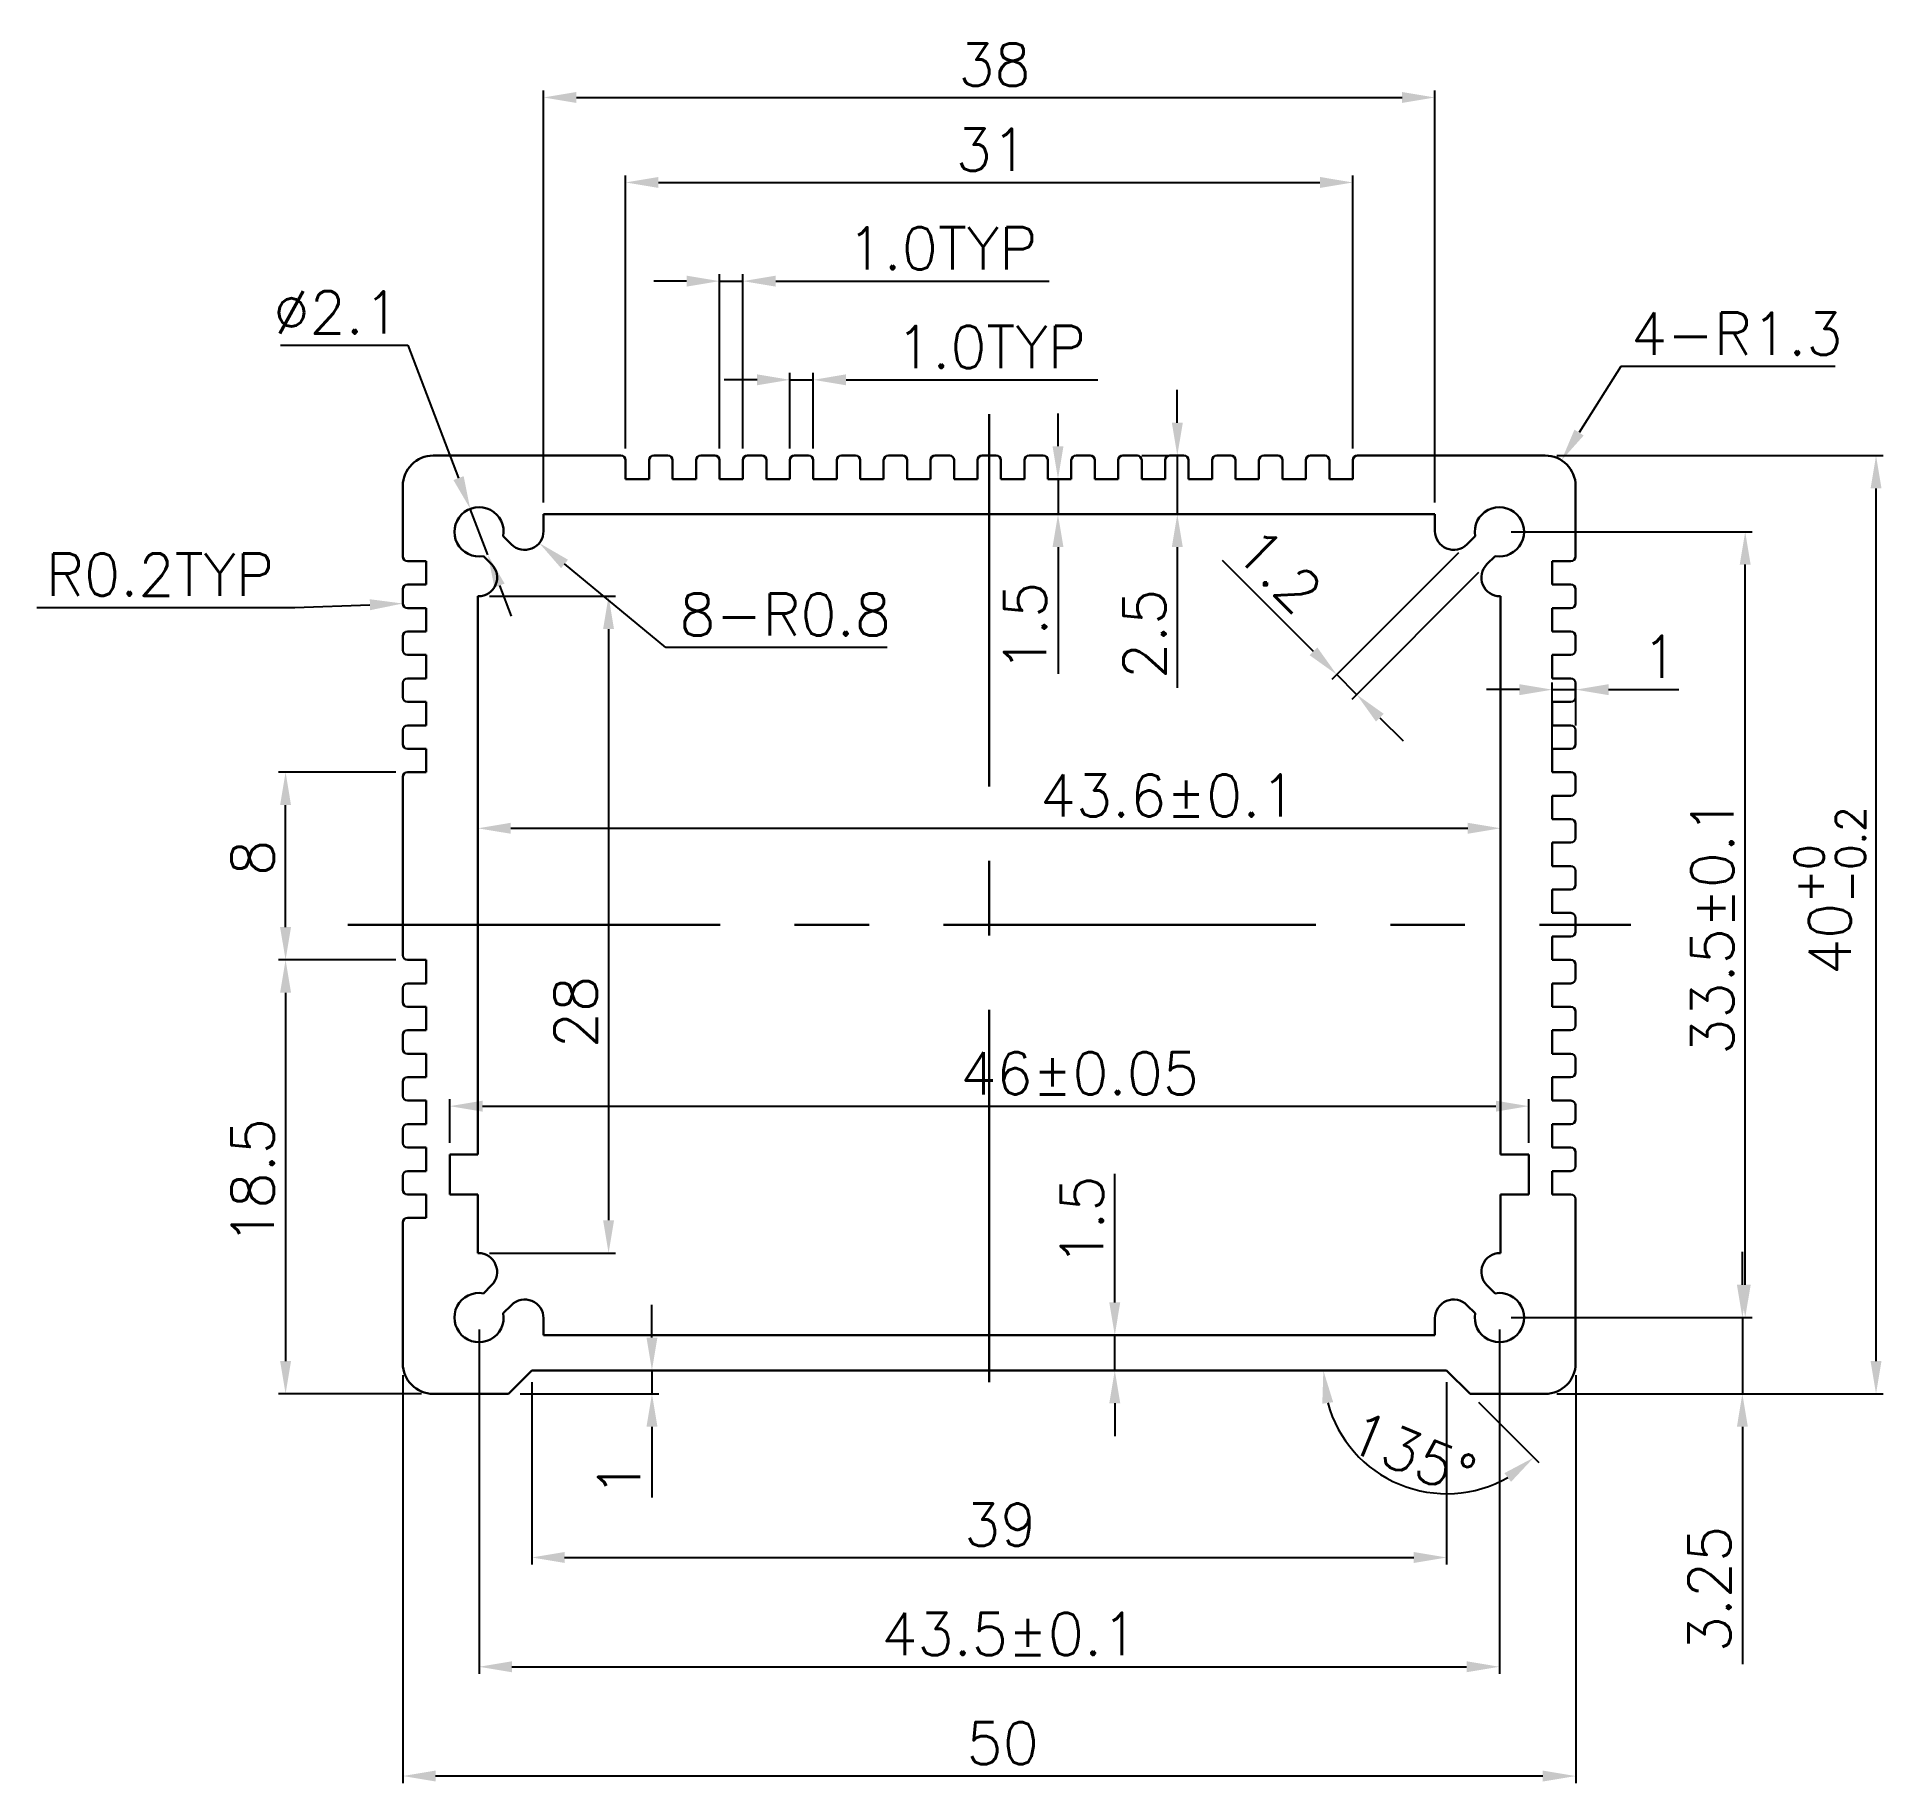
# Model space of a CAD drawing. Header units: millimetres. Extents: x 232.2 to 310.9, y 176.1 to 250.6.
import ezdxf

# ---------------------------------------------------------------- set-up
doc = ezdxf.new("R2010")
doc.units = ezdxf.units.MM
doc.header["$LTSCALE"] = 0.5
doc.linetypes.add('CENTER', pattern=[50.8, 31.75, -6.35, 6.35, -6.35])
doc.layers.get('0').update_dxf_attribs({"lineweight": 25})
doc.layers.add('图层1', color=7, linetype='Continuous', lineweight=20)
doc.layers.add('图层3', color=1, linetype='CENTER')
doc.styles.get("Standard").update_dxf_attribs({"font": 'txt.shx'})
doc.dimstyles.new('比例1.5-1', dxfattribs={"dimtxt": 1.8, "dimasz": 1.4, "dimexe": 0.3, "dimexo": 0.5, "dimgap": 0.5, "dimtad": 1, "dimdec": 3, "dimdsep": 46, "dimtxsty": 'Standard', "dimcen": 0, "dimclrd": 5, "dimclre": 5, "dimadec": 3, "dimazin": 2, "dimtfac": 1, "dimtdec": 3, "dimtmove": 0, "dimatfit": 3, "dimfxl": 0, "dimarcsym": 0})
doc.dimstyles.new('比例1.5-1$3', dxfattribs={"dimtxt": 1.8, "dimasz": 1.4, "dimexe": 0.3, "dimexo": 0.5, "dimgap": 0.5, "dimtad": 1, "dimtih": 1, "dimtoh": 1, "dimdec": 3, "dimdsep": 46, "dimtxsty": 'Standard', "dimcen": 0, "dimclrd": 5, "dimclre": 5, "dimadec": 3, "dimazin": 2, "dimtfac": 1, "dimtdec": 3, "dimtmove": 0, "dimatfit": 3, "dimfxl": 0, "dimarcsym": 0})
doc.dimstyles.new('比例1.5-1$4', dxfattribs={"dimtxt": 1.8, "dimasz": 1.4, "dimexe": 0.3, "dimexo": 0.5, "dimgap": 0.5, "dimtad": 1, "dimtih": 1, "dimtoh": 1, "dimdec": 3, "dimdsep": 46, "dimtxsty": 'Standard', "dimcen": 0, "dimclrd": 5, "dimclre": 5, "dimadec": 3, "dimazin": 2, "dimtfac": 1, "dimtdec": 3, "dimtofl": 0, "dimtmove": 0, "dimatfit": 3, "dimfxl": 0, "dimarcsym": 0})

# ---------------------------------------------------------------- blocks, each defined once
blk = doc.blocks.new('*D26')
at = {"layer": 'Defpoints', "color": 0, "lineweight": 30}
for p in [(247.805, 226.409), (248.005, 226.416)]:
    blk.add_point(p, dxfattribs=at)
at = {"layer": '图层1', "color": 5, "lineweight": -2}
for p, q in [((232.208, 226.244), (243.208, 226.244)), ((243.208, 226.244), (246.406, 226.359))]:
    blk.add_line(p, q, dxfattribs=at)
at = {"layer": '图层1', "color": 5, "lineweight": 30}
blk.add_solid([(246.397, 226.592), (246.414, 226.125), (247.805, 226.409)], dxfattribs=at)
at = {"layer": '图层1', "color": 0, "lineweight": 30, "insert": (237.458, 227.644), "char_height": 1.8, "attachment_point": 5}
blk.add_mtext('R0.2TYP', dxfattribs=at)
blk = doc.blocks.new('*D27')
at = {"layer": 'Defpoints', "color": 0, "lineweight": 30}
for p in [(253.005, 229.496), (253.622, 228.987)]:
    blk.add_point(p, dxfattribs=at)
at = {"layer": '图层1', "color": 5, "lineweight": -2}
for p, q in [((259.012, 224.54), (254.702, 228.096)), ((268.454, 224.54), (259.012, 224.54))]:
    blk.add_line(p, q, dxfattribs=at)
at = {"layer": '图层1', "color": 5, "lineweight": 30}
blk.add_solid([(254.85, 228.276), (254.553, 227.916), (253.622, 228.987)], dxfattribs=at)
at = {"layer": '图层1', "color": 0, "lineweight": 30, "insert": (264.104, 225.94), "char_height": 1.8, "attachment_point": 5}
blk.add_mtext('8-R0.8', dxfattribs=at)
blk = doc.blocks.new('*D28')
at = {"layer": 'Defpoints', "color": 0, "lineweight": 30}
for p in [(293.17, 228.93), (294.019, 228.082), (288.468, 222.531)]:
    blk.add_point(p, dxfattribs=at)
at = {"layer": '图层1', "color": 5, "lineweight": -2}
for p, q in [((286.629, 224.369), (282.752, 228.246)), ((292.817, 228.577), (287.407, 223.167)), ((293.665, 227.728), (288.256, 222.319)), ((288.468, 222.531), (287.619, 223.379)), ((289.458, 221.541), (290.448, 220.551))]:
    blk.add_line(p, q, dxfattribs=at)
at = {"layer": '图层1', "color": 5, "lineweight": 30}
for points in [[(286.794, 224.534), (286.464, 224.204), (287.619, 223.379)], [(289.623, 221.706), (289.293, 221.376), (288.468, 222.531)]]:
    blk.add_solid(points, dxfattribs=at)
at = {"layer": '图层1', "color": 0, "lineweight": 30, "insert": (285.156, 227.822), "char_height": 1.8, "attachment_point": 5, "rotation": 315}
blk.add_mtext('1.2', dxfattribs=at)
blk = doc.blocks.new('*D29')
at = {"layer": 'Defpoints', "color": 0, "lineweight": 30}
for p in [(250.68, 230.447), (251.429, 228.485)]:
    blk.add_point(p, dxfattribs=at)
at = {"layer": '图层1', "color": 5, "lineweight": -2}
for p, q in [((242.587, 237.42), (248.02, 237.42)), ((248.02, 237.42), (250.181, 231.755)), ((251.429, 228.485), (250.68, 230.447)), ((251.928, 227.177), (252.427, 225.869))]:
    blk.add_line(p, q, dxfattribs=at)
at = {"layer": '图层1', "color": 5, "lineweight": 30}
for points in [[(250.399, 231.838), (249.963, 231.672), (250.68, 230.447)], [(252.146, 227.26), (251.71, 227.094), (251.429, 228.485)]]:
    blk.add_solid(points, dxfattribs=at)
at = {"layer": '图层1', "color": 0, "lineweight": 30, "insert": (244.987, 238.82), "char_height": 1.8, "attachment_point": 5}
blk.add_mtext('∅2.1', dxfattribs=at)
blk = doc.blocks.new('*D30')
at = {"layer": 'Defpoints', "color": 0, "lineweight": 30}
for p in [(297.201, 232.514), (296.505, 231.416)]:
    blk.add_point(p, dxfattribs=at)
at = {"layer": '图层1', "color": 5, "lineweight": -2}
for p, q in [((299.733, 236.511), (297.95, 233.697)), ((308.867, 236.511), (299.733, 236.511))]:
    blk.add_line(p, q, dxfattribs=at)
at = {"layer": '图层1', "color": 5, "lineweight": 30}
blk.add_solid([(297.753, 233.822), (298.147, 233.572), (297.201, 232.514)], dxfattribs=at)
at = {"layer": '图层1', "color": 0, "lineweight": 30, "insert": (304.667, 237.911), "char_height": 1.8, "attachment_point": 5}
blk.add_mtext('4-R1.3', dxfattribs=at)
blk = doc.blocks.new('*D31')
at = {"layer": 'Defpoints', "color": 0, "lineweight": 30}
for p in [(265.305, 235.946), (264.305, 232.516), (265.305, 232.516)]:
    blk.add_point(p, dxfattribs=at)
at = {"layer": '图层1', "color": 5, "lineweight": -2}
for p, q in [((264.305, 233.016), (264.305, 236.246)), ((265.305, 233.016), (265.305, 236.246)), ((262.905, 235.946), (261.505, 235.946)), ((264.305, 235.946), (265.305, 235.946)), ((266.705, 235.946), (277.43, 235.946))]:
    blk.add_line(p, q, dxfattribs=at)
at = {"layer": '图层1', "color": 5, "lineweight": 30}
for points in [[(262.905, 236.18), (262.905, 235.713), (264.305, 235.946)], [(266.705, 236.18), (266.705, 235.713), (265.305, 235.946)]]:
    blk.add_solid(points, dxfattribs=at)
at = {"layer": '图层1', "color": 0, "lineweight": 30, "insert": (272.88, 237.346), "char_height": 1.8, "attachment_point": 5}
blk.add_mtext('1.0TYP', dxfattribs=at)
blk = doc.blocks.new('*D32')
at = {"layer": 'Defpoints', "color": 0, "lineweight": 30}
for p in [(262.305, 240.153), (261.305, 232.516), (262.305, 232.516)]:
    blk.add_point(p, dxfattribs=at)
at = {"layer": '图层1', "color": 5, "lineweight": -2}
for p, q in [((259.905, 240.153), (258.505, 240.153)), ((261.305, 233.016), (261.305, 240.453)), ((261.305, 240.153), (262.305, 240.153)), ((262.305, 233.016), (262.305, 240.453)), ((263.705, 240.153), (275.359, 240.153))]:
    blk.add_line(p, q, dxfattribs=at)
at = {"layer": '图层1', "color": 5, "lineweight": 30}
for points in [[(259.905, 240.387), (259.905, 239.92), (261.305, 240.153)], [(263.705, 240.387), (263.705, 239.92), (262.305, 240.153)]]:
    blk.add_solid(points, dxfattribs=at)
at = {"layer": '图层1', "color": 0, "lineweight": 30, "insert": (270.809, 241.553), "char_height": 1.8, "attachment_point": 5}
blk.add_mtext('1.0TYP', dxfattribs=at)
blk = doc.blocks.new('*D33')
at = {"layer": 'Defpoints', "color": 0, "lineweight": 30}
for p in [(272.805, 193.716), (292.305, 193.716), (292.305, 193.716), (293.305, 192.716), (288.588, 190)]:
    blk.add_point(p, dxfattribs=at)
at = {"layer": '图层1', "color": 5, "lineweight": -2}
blk.add_line((293.658, 192.363), (296.233, 189.787), dxfattribs=at)
blk.add_arc((292.305, 193.716), 5.256, 195.30704, 299.69296, dxfattribs=at)
at = {"layer": '图层1', "color": 5, "lineweight": 30}
for points in [[(287.004, 192.297), (287.467, 192.36), (287.049, 193.716)], [(294.767, 189.336), (295.05, 188.965), (296.021, 190)]]:
    blk.add_solid(points, dxfattribs=at)
at = {"layer": '图层1', "color": 0, "lineweight": 30, "insert": (290.829, 190.154), "char_height": 1.8, "attachment_point": 5, "rotation": 337.5}
blk.add_mtext('135°', dxfattribs=at)
blk = doc.blocks.new('*D34')
at = {"layer": 'Defpoints', "color": 0, "lineweight": 30}
for p in [(277.204, 195.216), (278.157, 195.216), (277.052, 193.716)]:
    blk.add_point(p, dxfattribs=at)
at = {"layer": '图层1', "color": 5, "lineweight": -2}
for p, q in [((278.157, 196.616), (278.157, 202.099)), ((277.704, 195.216), (278.457, 195.216)), ((278.157, 193.716), (278.157, 195.216)), ((277.552, 193.716), (278.457, 193.716)), ((278.157, 192.316), (278.157, 190.916))]:
    blk.add_line(p, q, dxfattribs=at)
at = {"layer": '图层1', "color": 5, "lineweight": 30}
for points in [[(277.923, 196.616), (278.39, 196.616), (278.157, 195.216)], [(277.923, 192.316), (278.39, 192.316), (278.157, 193.716)]]:
    blk.add_solid(points, dxfattribs=at)
at = {"layer": '图层1', "color": 0, "lineweight": 30, "insert": (276.757, 200.099), "char_height": 1.8, "attachment_point": 5, "rotation": 90}
blk.add_mtext('1.5', dxfattribs=at)
blk = doc.blocks.new('*D35')
at = {"layer": 'Defpoints', "color": 0, "lineweight": 30}
for p in [(257.519, 193.716), (258.427, 193.716), (252.305, 192.716)]:
    blk.add_point(p, dxfattribs=at)
at = {"layer": '图层1', "color": 5, "lineweight": -2}
for p, q in [((258.427, 195.116), (258.427, 196.516)), ((258.019, 193.716), (258.727, 193.716)), ((258.427, 193.716), (258.427, 192.716)), ((252.805, 192.716), (258.727, 192.716)), ((258.427, 191.316), (258.427, 188.299))]:
    blk.add_line(p, q, dxfattribs=at)
at = {"layer": '图层1', "color": 5, "lineweight": 30}
for points in [[(258.193, 195.116), (258.66, 195.116), (258.427, 193.716)], [(258.193, 191.316), (258.66, 191.316), (258.427, 192.716)]]:
    blk.add_solid(points, dxfattribs=at)
at = {"layer": '图层1', "color": 0, "lineweight": 30, "insert": (257.027, 189.099), "char_height": 1.8, "attachment_point": 5, "rotation": 90}
blk.add_mtext('1', dxfattribs=at)
blk = doc.blocks.new('*D36')
at = {"layer": 'Defpoints', "color": 0, "lineweight": 30}
for p in [(295.805, 204.981), (249.805, 202.916), (295.805, 202.916)]:
    blk.add_point(p, dxfattribs=at)
at = {"layer": '图层1', "color": 5, "lineweight": -2}
for p, q in [((249.805, 203.416), (249.805, 205.281)), ((251.205, 204.981), (294.405, 204.981)), ((295.805, 203.416), (295.805, 205.281))]:
    blk.add_line(p, q, dxfattribs=at)
at = {"layer": '图层1', "color": 5, "lineweight": 30}
for points in [[(251.205, 205.214), (251.205, 204.747), (249.805, 204.981)], [(294.405, 205.214), (294.405, 204.747), (295.805, 204.981)]]:
    blk.add_solid(points, dxfattribs=at)
at = {"layer": '图层1', "color": 0, "lineweight": 30, "insert": (276.655, 206.381), "char_height": 1.8, "attachment_point": 5}
blk.add_mtext('46%%P0.05', dxfattribs=at)
blk = doc.blocks.new('*D37')
at = {"layer": 'Defpoints', "color": 0, "lineweight": 30}
for p in [(294.605, 219.621), (251.005, 219.517), (294.605, 216.827)]:
    blk.add_point(p, dxfattribs=at)
at = {"layer": '图层1', "color": 5, "lineweight": -2}
for p, q in [((251.005, 219.017), (251.005, 216.527)), ((294.605, 219.121), (294.605, 216.527)), ((252.405, 216.827), (293.205, 216.827))]:
    blk.add_line(p, q, dxfattribs=at)
at = {"layer": '图层1', "color": 5, "lineweight": 30}
for points in [[(252.405, 217.061), (252.405, 216.594), (251.005, 216.827)], [(293.205, 217.061), (293.205, 216.594), (294.605, 216.827)]]:
    blk.add_solid(points, dxfattribs=at)
at = {"layer": '图层1', "color": 0, "lineweight": 30, "insert": (280.436, 218.227), "char_height": 1.8, "attachment_point": 5}
blk.add_mtext('43.6%%P0.1', dxfattribs=at)
blk = doc.blocks.new('*D38')
at = {"layer": 'Defpoints', "color": 0, "lineweight": 30}
for p in [(242.808, 219.216), (248.005, 219.216), (248.005, 211.216)]:
    blk.add_point(p, dxfattribs=at)
at = {"layer": '图层1', "color": 5, "lineweight": -2}
for p, q in [((247.505, 219.216), (242.508, 219.216)), ((242.808, 212.616), (242.808, 217.816)), ((247.505, 211.216), (242.508, 211.216))]:
    blk.add_line(p, q, dxfattribs=at)
at = {"layer": '图层1', "color": 5, "lineweight": 30}
for points in [[(242.574, 217.816), (243.041, 217.816), (242.808, 219.216)], [(242.574, 212.616), (243.041, 212.616), (242.808, 211.216)]]:
    blk.add_solid(points, dxfattribs=at)
at = {"layer": '图层1', "color": 0, "lineweight": 30, "insert": (241.408, 215.571), "char_height": 1.8, "attachment_point": 5, "rotation": 90}
blk.add_mtext('8', dxfattribs=at)
blk = doc.blocks.new('*D39')
at = {"layer": 'Defpoints', "color": 0, "lineweight": 30}
for p in [(248.005, 211.216), (242.808, 192.716), (249.105, 192.716)]:
    blk.add_point(p, dxfattribs=at)
at = {"layer": '图层1', "color": 5, "lineweight": -2}
for p, q in [((247.505, 211.216), (242.508, 211.216)), ((242.808, 209.816), (242.808, 194.116)), ((248.605, 192.716), (242.508, 192.716))]:
    blk.add_line(p, q, dxfattribs=at)
at = {"layer": '图层1', "color": 5, "lineweight": 30}
for points in [[(242.574, 209.816), (243.041, 209.816), (242.808, 211.216)], [(242.574, 194.116), (243.041, 194.116), (242.808, 192.716)]]:
    blk.add_solid(points, dxfattribs=at)
at = {"layer": '图层1', "color": 0, "lineweight": 30, "insert": (241.408, 201.775), "char_height": 1.8, "attachment_point": 5, "rotation": 90}
blk.add_mtext('18.5', dxfattribs=at)
blk = doc.blocks.new('*D40')
at = {"layer": 'Defpoints', "color": 0, "lineweight": 30}
for p in [(288.305, 244.36), (257.305, 232.516), (288.305, 232.516)]:
    blk.add_point(p, dxfattribs=at)
at = {"layer": '图层1', "color": 5, "lineweight": -2}
for p, q in [((257.305, 233.016), (257.305, 244.66)), ((258.705, 244.36), (286.905, 244.36)), ((288.305, 233.016), (288.305, 244.66))]:
    blk.add_line(p, q, dxfattribs=at)
at = {"layer": '图层1', "color": 5, "lineweight": 30}
for points in [[(258.705, 244.594), (258.705, 244.127), (257.305, 244.36)], [(286.905, 244.594), (286.905, 244.127), (288.305, 244.36)]]:
    blk.add_solid(points, dxfattribs=at)
at = {"layer": '图层1', "color": 0, "lineweight": 30, "insert": (272.914, 245.76), "char_height": 1.8, "attachment_point": 5}
blk.add_mtext('31', dxfattribs=at)
blk = doc.blocks.new('*D41')
at = {"layer": 'Defpoints', "color": 0, "lineweight": 30}
for p in [(251.005, 226.716), (251.005, 198.716), (256.578, 198.716)]:
    blk.add_point(p, dxfattribs=at)
at = {"layer": '图层1', "color": 5, "lineweight": -2}
for p, q in [((251.505, 226.716), (256.878, 226.716)), ((256.578, 225.316), (256.578, 200.116)), ((251.505, 198.716), (256.878, 198.716))]:
    blk.add_line(p, q, dxfattribs=at)
at = {"layer": '图层1', "color": 5, "lineweight": 30}
for points in [[(256.344, 225.316), (256.811, 225.316), (256.578, 226.716)], [(256.344, 200.116), (256.811, 200.116), (256.578, 198.716)]]:
    blk.add_solid(points, dxfattribs=at)
at = {"layer": '图层1', "color": 0, "lineweight": 30, "insert": (255.178, 208.992), "char_height": 1.8, "attachment_point": 5, "rotation": 90}
blk.add_mtext('28', dxfattribs=at)
blk = doc.blocks.new('*D42')
at = {"layer": 'Defpoints', "color": 0, "lineweight": 30}
for p in [(291.805, 247.983), (253.805, 230.216), (291.805, 230.216)]:
    blk.add_point(p, dxfattribs=at)
at = {"layer": '图层1', "color": 5, "lineweight": -2}
for p, q in [((253.805, 230.716), (253.805, 248.283)), ((255.205, 247.983), (290.405, 247.983)), ((291.805, 230.716), (291.805, 248.283))]:
    blk.add_line(p, q, dxfattribs=at)
at = {"layer": '图层1', "color": 5, "lineweight": 30}
for points in [[(255.205, 248.216), (255.205, 247.75), (253.805, 247.983)], [(290.405, 248.216), (290.405, 247.75), (291.805, 247.983)]]:
    blk.add_solid(points, dxfattribs=at)
at = {"layer": '图层1', "color": 0, "lineweight": 30, "insert": (273.031, 249.383), "char_height": 1.8, "attachment_point": 5}
blk.add_mtext('38', dxfattribs=at)
blk = doc.blocks.new('*D43')
at = {"layer": 'Defpoints', "color": 0, "lineweight": 30}
for p in [(294.555, 229.466), (305.032, 229.466), (294.555, 195.966)]:
    blk.add_point(p, dxfattribs=at)
at = {"layer": '图层1', "color": 5, "lineweight": -2}
for p, q in [((295.055, 229.466), (305.332, 229.466)), ((305.032, 197.366), (305.032, 228.066)), ((295.055, 195.966), (305.332, 195.966))]:
    blk.add_line(p, q, dxfattribs=at)
at = {"layer": '图层1', "color": 5, "lineweight": 30}
for points in [[(304.799, 228.066), (305.266, 228.066), (305.032, 229.466)], [(304.799, 197.366), (305.266, 197.366), (305.032, 195.966)]]:
    blk.add_solid(points, dxfattribs=at)
at = {"layer": '图层1', "color": 0, "lineweight": 30, "insert": (303.632, 212.647), "char_height": 1.8, "attachment_point": 5, "rotation": 90}
blk.add_mtext('33.5%%P0.1', dxfattribs=at)
blk = doc.blocks.new('*D44')
at = {"layer": 'Defpoints', "color": 0, "lineweight": 30}
for p in [(294.555, 195.966), (304.912, 195.966), (296.505, 192.716)]:
    blk.add_point(p, dxfattribs=at)
at = {"layer": '图层1', "color": 5, "lineweight": -2}
for p, q in [((304.912, 197.366), (304.912, 198.766)), ((295.055, 195.966), (305.212, 195.966)), ((304.912, 195.966), (304.912, 192.716)), ((297.005, 192.716), (305.212, 192.716)), ((304.912, 191.316), (304.912, 181.193))]:
    blk.add_line(p, q, dxfattribs=at)
at = {"layer": '图层1', "color": 5, "lineweight": 30}
for points in [[(304.679, 197.366), (305.145, 197.366), (304.912, 195.966)], [(304.679, 191.316), (305.145, 191.316), (304.912, 192.716)]]:
    blk.add_solid(points, dxfattribs=at)
at = {"layer": '图层1', "color": 0, "lineweight": 30, "insert": (303.512, 184.393), "char_height": 1.8, "attachment_point": 5, "rotation": 90}
blk.add_mtext('3.25', dxfattribs=at)
blk = doc.blocks.new('*D45')
at = {"layer": 'Defpoints', "color": 0, "lineweight": 30}
for p in [(296.505, 232.716), (310.61, 232.716), (296.505, 192.716)]:
    blk.add_point(p, dxfattribs=at)
at = {"layer": '图层1', "color": 5, "lineweight": -2}
for p, q in [((297.005, 232.716), (310.91, 232.716)), ((310.61, 194.116), (310.61, 231.316)), ((297.005, 192.716), (310.91, 192.716))]:
    blk.add_line(p, q, dxfattribs=at)
at = {"layer": '图层1', "color": 5, "lineweight": 30}
for points in [[(310.377, 231.316), (310.843, 231.316), (310.61, 232.716)], [(310.377, 194.116), (310.843, 194.116), (310.61, 192.716)]]:
    blk.add_solid(points, dxfattribs=at)
at = {"layer": '图层1', "color": 0, "lineweight": 30, "insert": (308.64, 214.161), "char_height": 1.8, "attachment_point": 5, "rotation": 90}
blk.add_mtext('\\A1;40{\\H0.7x;\\S+0^ -0.2;}', dxfattribs=at)
blk = doc.blocks.new('*D46')
at = {"layer": 'Defpoints', "color": 0, "lineweight": 30}
for p in [(253.305, 193.716), (292.305, 193.716), (292.305, 185.74)]:
    blk.add_point(p, dxfattribs=at)
at = {"layer": '图层1', "color": 5, "lineweight": -2}
for p, q in [((253.305, 193.216), (253.305, 185.44)), ((292.305, 193.216), (292.305, 185.44)), ((254.705, 185.74), (290.905, 185.74))]:
    blk.add_line(p, q, dxfattribs=at)
at = {"layer": '图层1', "color": 5, "lineweight": 30}
for points in [[(254.705, 185.973), (254.705, 185.507), (253.305, 185.74)], [(290.905, 185.973), (290.905, 185.507), (292.305, 185.74)]]:
    blk.add_solid(points, dxfattribs=at)
at = {"layer": '图层1', "color": 0, "lineweight": 30, "insert": (273.277, 187.14), "char_height": 1.8, "attachment_point": 5}
blk.add_mtext('39', dxfattribs=at)
blk = doc.blocks.new('*D47')
at = {"layer": 'Defpoints', "color": 0, "lineweight": 30}
for p in [(251.055, 195.966), (294.555, 195.966), (294.555, 181.081)]:
    blk.add_point(p, dxfattribs=at)
at = {"layer": '图层1', "color": 5, "lineweight": -2}
for p, q in [((251.055, 195.466), (251.055, 180.781)), ((294.555, 195.466), (294.555, 180.781)), ((252.455, 181.081), (293.155, 181.081))]:
    blk.add_line(p, q, dxfattribs=at)
at = {"layer": '图层1', "color": 5, "lineweight": 30}
for points in [[(252.455, 181.315), (252.455, 180.848), (251.055, 181.081)], [(293.155, 181.315), (293.155, 180.848), (294.555, 181.081)]]:
    blk.add_solid(points, dxfattribs=at)
at = {"layer": '图层1', "color": 0, "lineweight": 30, "insert": (273.682, 182.481), "char_height": 1.8, "attachment_point": 5}
blk.add_mtext('43.5%%P0.1', dxfattribs=at)
blk = doc.blocks.new('*D48')
at = {"layer": 'Defpoints', "color": 0, "lineweight": 30}
for p in [(247.805, 194.016), (297.805, 194.016), (247.805, 176.423)]:
    blk.add_point(p, dxfattribs=at)
at = {"layer": '图层1', "color": 5, "lineweight": -2}
for p, q in [((247.805, 193.516), (247.805, 176.123)), ((297.805, 193.516), (297.805, 176.123)), ((296.405, 176.423), (249.205, 176.423))]:
    blk.add_line(p, q, dxfattribs=at)
at = {"layer": '图层1', "color": 5, "lineweight": 30}
for points in [[(249.205, 176.656), (249.205, 176.189), (247.805, 176.423)], [(296.405, 176.656), (296.405, 176.189), (297.805, 176.423)]]:
    blk.add_solid(points, dxfattribs=at)
at = {"layer": '图层1', "color": 0, "lineweight": 30, "insert": (273.378, 177.823), "char_height": 1.8, "attachment_point": 5}
blk.add_mtext('50', dxfattribs=at)
blk = doc.blocks.new('*D49')
at = {"layer": 'Defpoints', "color": 0, "lineweight": 30}
for p in [(275.805, 231.716), (275.663, 230.216), (275.737, 230.216)]:
    blk.add_point(p, dxfattribs=at)
at = {"layer": '图层1', "color": 5, "lineweight": -2}
for p, q in [((275.737, 233.116), (275.737, 234.516)), ((275.305, 231.716), (275.437, 231.716)), ((275.737, 231.716), (275.737, 230.216)), ((276.163, 230.216), (276.037, 230.216)), ((275.737, 228.816), (275.737, 223.416))]:
    blk.add_line(p, q, dxfattribs=at)
at = {"layer": '图层1', "color": 5, "lineweight": 30}
for points in [[(275.504, 233.116), (275.97, 233.116), (275.737, 231.716)], [(275.504, 228.816), (275.97, 228.816), (275.737, 230.216)]]:
    blk.add_solid(points, dxfattribs=at)
at = {"layer": '图层1', "color": 0, "lineweight": 30, "insert": (274.337, 225.416), "char_height": 1.8, "attachment_point": 5, "rotation": 90}
blk.add_mtext('1.5', dxfattribs=at)
blk = doc.blocks.new('*D50')
at = {"layer": 'Defpoints', "color": 0, "lineweight": 30}
for p in [(278.805, 232.716), (278.742, 230.216), (280.823, 230.216)]:
    blk.add_point(p, dxfattribs=at)
at = {"layer": '图层1', "color": 5, "lineweight": -2}
for p, q in [((280.823, 234.116), (280.823, 235.516)), ((279.305, 232.716), (281.123, 232.716)), ((280.823, 232.716), (280.823, 230.216)), ((279.242, 230.216), (281.123, 230.216)), ((280.823, 228.816), (280.823, 222.816))]:
    blk.add_line(p, q, dxfattribs=at)
at = {"layer": '图层1', "color": 5, "lineweight": 30}
for points in [[(280.59, 234.116), (281.057, 234.116), (280.823, 232.716)], [(280.59, 228.816), (281.057, 228.816), (280.823, 230.216)]]:
    blk.add_solid(points, dxfattribs=at)
at = {"layer": '图层1', "color": 0, "lineweight": 30, "insert": (279.423, 225.116), "char_height": 1.8, "attachment_point": 5, "rotation": 90}
blk.add_mtext('2.5', dxfattribs=at)
blk = doc.blocks.new('*D51')
at = {"layer": 'Defpoints', "color": 0, "lineweight": 30}
for p in [(297.805, 222.737), (297.805, 220.716), (296.805, 219.716)]:
    blk.add_point(p, dxfattribs=at)
at = {"layer": '图层1', "color": 5, "lineweight": -2}
for p, q in [((295.405, 222.737), (294.005, 222.737)), ((296.805, 220.216), (296.805, 223.037)), ((296.805, 222.737), (297.805, 222.737)), ((297.805, 221.216), (297.805, 223.037)), ((299.205, 222.737), (302.205, 222.737))]:
    blk.add_line(p, q, dxfattribs=at)
at = {"layer": '图层1', "color": 5, "lineweight": 30}
for points in [[(295.405, 222.97), (295.405, 222.503), (296.805, 222.737)], [(299.205, 222.97), (299.205, 222.503), (297.805, 222.737)]]:
    blk.add_solid(points, dxfattribs=at)
at = {"layer": '图层1', "color": 0, "lineweight": 30, "insert": (301.405, 224.137), "char_height": 1.8, "attachment_point": 5}
blk.add_mtext('1', dxfattribs=at)

msp = doc.modelspace()

# ---------------------------------------------------------------- linework, layer by layer
at = {"lineweight": 30}
for p, q in [((249.1048, 232.7161), (257.1048, 232.7161)), ((257.3048, 232.5161), (257.3048, 231.7161)), ((258.3048, 232.5161), (258.3048, 231.7161)), ((258.5048, 232.7161), (259.1048, 232.7161)), ((259.3048, 232.5161), (259.3048, 231.7161)), ((260.3048, 232.5161), (260.3048, 231.7161)), ((260.5048, 232.7161), (261.1048, 232.7161)), ((261.3048, 232.5161), (261.3048, 231.7161)), ((262.3048, 232.5161), (262.3048, 231.7161)), ((262.5048, 232.7161), (263.1048, 232.7161)), ((263.3048, 232.5161), (263.3048, 231.7161)), ((264.3048, 232.5161), (264.3048, 231.7161)), ((264.5048, 232.7161), (265.1048, 232.7161)), ((265.3048, 232.5161), (265.3048, 231.7161)), ((266.3048, 232.5161), (266.3048, 231.7161)), ((266.5048, 232.7161), (267.1048, 232.7161)), ((267.3048, 232.5161), (267.3048, 231.7161)), ((268.3048, 232.5161), (268.3048, 231.7161)), ((268.5048, 232.7161), (269.1048, 232.7161)), ((269.3048, 232.5161), (269.3048, 231.7161)), ((270.3048, 232.5161), (270.3048, 231.7161)), ((270.5048, 232.7161), (271.1048, 232.7161)), ((271.3048, 232.5161), (271.3048, 231.7161)), ((272.3048, 232.5161), (272.3048, 231.7161)), ((272.5048, 232.7161), (272.8048, 232.7161)), ((273.1048, 232.7161), (272.8048, 232.7161)), ((273.3048, 232.5161), (273.3048, 231.7161)), ((274.3048, 232.5161), (274.3048, 231.7161)), ((275.1048, 232.7161), (274.5048, 232.7161)), ((275.3048, 232.5161), (275.3048, 231.7161)), ((276.3048, 232.5161), (276.3048, 231.7161)), ((277.1048, 232.7161), (276.5048, 232.7161)), ((277.3048, 232.5161), (277.3048, 231.7161)), ((278.3048, 232.5161), (278.3048, 231.7161)), ((279.1048, 232.7161), (278.5048, 232.7161)), ((279.3048, 232.5161), (279.3048, 231.7161)), ((280.3048, 232.5161), (280.3048, 231.7161)), ((281.1048, 232.7161), (280.5048, 232.7161)), ((281.3048, 232.5161), (281.3048, 231.7161)), ((282.3048, 232.5161), (282.3048, 231.7161)), ((283.1048, 232.7161), (282.5048, 232.7161)), ((283.3048, 232.5161), (283.3048, 231.7161)), ((284.3048, 232.5161), (284.3048, 231.7161)), ((285.1048, 232.7161), (284.5048, 232.7161)), ((285.3048, 232.5161), (285.3048, 231.7161)), ((286.3048, 232.5161), (286.3048, 231.7161)), ((287.1048, 232.7161), (286.5048, 232.7161)), ((287.3048, 232.5161), (287.3048, 231.7161)), ((288.3048, 232.5161), (288.3048, 231.7161)), ((296.5048, 232.7161), (288.5048, 232.7161)), ((247.8048, 228.4161), (247.8048, 231.4161)), ((257.3048, 231.7161), (258.3048, 231.7161)), ((259.3048, 231.7161), (260.3048, 231.7161)), ((261.3048, 231.7161), (262.3048, 231.7161)), ((263.3048, 231.7161), (264.3048, 231.7161)), ((265.3048, 231.7161), (266.3048, 231.7161)), ((267.3048, 231.7161), (268.3048, 231.7161)), ((269.3048, 231.7161), (270.3048, 231.7161)), ((271.3048, 231.7161), (272.3048, 231.7161)), ((274.3048, 231.7161), (273.3048, 231.7161)), ((276.3048, 231.7161), (275.3048, 231.7161)), ((278.3048, 231.7161), (277.3048, 231.7161)), ((280.3048, 231.7161), (279.3048, 231.7161)), ((282.3048, 231.7161), (281.3048, 231.7161)), ((284.3048, 231.7161), (283.3048, 231.7161)), ((286.3048, 231.7161), (285.3048, 231.7161)), ((288.3048, 231.7161), (287.3048, 231.7161)), ((297.8048, 228.4161), (297.8048, 231.4161)), ((253.8048, 229.496), (253.8048, 230.2161)), ((253.8048, 230.2161), (272.8048, 230.2161)), ((291.8048, 230.2161), (272.8048, 230.2161)), ((291.8048, 229.496), (291.8048, 230.2161)), ((252.0884, 229.281), (252.4391, 228.9303)), ((293.5212, 229.281), (293.1705, 228.9303)), ((251.2398, 228.4325), (251.5906, 228.0817)), ((294.3697, 228.4325), (294.019, 228.0817)), ((248.8048, 228.2161), (248.0048, 228.2161)), ((248.8048, 227.2161), (248.8048, 228.2161)), ((296.8048, 227.2161), (296.8048, 228.2161)), ((296.8048, 228.2161), (297.6048, 228.2161)), ((247.8048, 226.4161), (247.8048, 227.0161)), ((248.8048, 227.2161), (248.0048, 227.2161)), ((251.0048, 226.7161), (251.0048, 202.9161)), ((251.0249, 226.7161), (251.0048, 226.7161)), ((294.5847, 226.7161), (294.6048, 226.7161)), ((294.6048, 226.7161), (294.6048, 202.9161)), ((296.8048, 227.2161), (297.6048, 227.2161)), ((297.8048, 226.4161), (297.8048, 227.0161)), ((248.8048, 226.2161), (248.0048, 226.2161)), ((248.8048, 225.2161), (248.8048, 226.2161)), ((296.8048, 225.2161), (296.8048, 226.2161)), ((296.8048, 226.2161), (297.6048, 226.2161)), ((248.8048, 225.2161), (248.0048, 225.2161)), ((296.8048, 225.2161), (297.6048, 225.2161)), ((247.8048, 224.4161), (247.8048, 225.0161)), ((297.8048, 224.4161), (297.8048, 225.0161)), ((248.8048, 224.2161), (248.0048, 224.2161)), ((248.8048, 223.2161), (248.8048, 224.2161)), ((296.8048, 223.2161), (296.8048, 224.2161)), ((296.8048, 224.2161), (297.6048, 224.2161)), ((247.8048, 222.4161), (247.8048, 223.0161)), ((248.8048, 223.2161), (248.0048, 223.2161)), ((296.8048, 223.2161), (297.6048, 223.2161)), ((297.8048, 222.4161), (297.8048, 223.0161)), ((248.8048, 222.2161), (248.0048, 222.2161)), ((248.8048, 221.2161), (248.8048, 222.2161)), ((296.8048, 221.2161), (296.8048, 222.2161)), ((296.8048, 222.2161), (297.6048, 222.2161)), ((248.8048, 221.2161), (248.0048, 221.2161)), ((296.8048, 221.2161), (297.6048, 221.2161)), ((247.8048, 220.4161), (247.8048, 221.0161)), ((297.8048, 220.4161), (297.8048, 221.0161)), ((248.8048, 220.2161), (248.0048, 220.2161)), ((248.8048, 219.2161), (248.8048, 220.2161)), ((296.8048, 219.2161), (296.8048, 220.2161)), ((296.8048, 220.2161), (297.6048, 220.2161)), ((247.8048, 211.4161), (247.8048, 219.0161)), ((248.8048, 219.2161), (248.0048, 219.2161)), ((296.8048, 219.2161), (297.6048, 219.2161)), ((297.8048, 218.4161), (297.8048, 219.0161)), ((296.8048, 217.2161), (296.8048, 218.2161)), ((296.8048, 218.2161), (297.6048, 218.2161)), ((296.8048, 217.2161), (297.6048, 217.2161)), ((297.8048, 216.4161), (297.8048, 217.0161)), ((296.8048, 215.2161), (296.8048, 216.2161)), ((296.8048, 216.2161), (297.6048, 216.2161)), ((296.8048, 215.2161), (297.6048, 215.2161)), ((297.8048, 214.4161), (297.8048, 215.0161)), ((296.8048, 213.2161), (296.8048, 214.2161)), ((296.8048, 214.2161), (297.6048, 214.2161)), ((296.8048, 213.2161), (297.6048, 213.2161)), ((297.8048, 212.4161), (297.8048, 213.0161)), ((296.8048, 211.2161), (296.8048, 212.2161)), ((296.8048, 212.2161), (297.6048, 212.2161)), ((248.8048, 211.2161), (248.0048, 211.2161)), ((248.8048, 210.2161), (248.8048, 211.2161)), ((296.8048, 211.2161), (297.6048, 211.2161)), ((297.8048, 210.4161), (297.8048, 211.0161)), ((248.8048, 210.2161), (248.0048, 210.2161)), ((296.8048, 209.2161), (296.8048, 210.2161)), ((296.8048, 210.2161), (297.6048, 210.2161)), ((247.8048, 209.4161), (247.8048, 210.0161)), ((248.8048, 209.2161), (248.0048, 209.2161)), ((248.8048, 208.2161), (248.8048, 209.2161)), ((296.8048, 209.2161), (297.6048, 209.2161)), ((297.8048, 208.4161), (297.8048, 209.0161)), ((247.8048, 207.4161), (247.8048, 208.0161)), ((248.8048, 208.2161), (248.0048, 208.2161)), ((296.8048, 207.2161), (296.8048, 208.2161)), ((296.8048, 208.2161), (297.6048, 208.2161)), ((248.8048, 207.2161), (248.0048, 207.2161)), ((248.8048, 206.2161), (248.8048, 207.2161)), ((296.8048, 207.2161), (297.6048, 207.2161)), ((297.8048, 206.4161), (297.8048, 207.0161)), ((248.8048, 206.2161), (248.0048, 206.2161)), ((296.8048, 205.2161), (296.8048, 206.2161)), ((296.8048, 206.2161), (297.6048, 206.2161)), ((247.8048, 205.4161), (247.8048, 206.0161)), ((248.8048, 205.2161), (248.0048, 205.2161)), ((248.8048, 204.2161), (248.8048, 205.2161)), ((296.8048, 205.2161), (297.6048, 205.2161)), ((297.8048, 204.4161), (297.8048, 205.0161)), ((247.8048, 203.4161), (247.8048, 204.0161)), ((248.8048, 204.2161), (248.0048, 204.2161)), ((296.8048, 203.2161), (296.8048, 204.2161)), ((296.8048, 204.2161), (297.6048, 204.2161)), ((248.8048, 203.2161), (248.0048, 203.2161)), ((248.8048, 202.2161), (248.8048, 203.2161)), ((296.8048, 203.2161), (297.6048, 203.2161)), ((251.0048, 202.9161), (249.8048, 202.9161)), ((249.8048, 202.9161), (249.8048, 201.2161)), ((294.6048, 202.9161), (295.8048, 202.9161)), ((295.8048, 202.9161), (295.8048, 201.2161)), ((297.8048, 202.4161), (297.8048, 203.0161)), ((247.8048, 202.0161), (247.8048, 201.4161)), ((248.8048, 202.2161), (248.0048, 202.2161)), ((296.8048, 201.2161), (296.8048, 202.2161)), ((296.8048, 202.2161), (297.6048, 202.2161)), ((248.8048, 201.2161), (248.0048, 201.2161)), ((248.8048, 200.2161), (248.8048, 201.2161)), ((251.0048, 201.2161), (249.8048, 201.2161)), ((251.0048, 201.2161), (251.0048, 198.7161)), ((294.6048, 201.2161), (295.8048, 201.2161)), ((294.6048, 201.2161), (294.6048, 198.7161)), ((296.8048, 201.2161), (297.6048, 201.2161)), ((297.8048, 194.0161), (297.8048, 201.0161)), ((247.8048, 194.0161), (247.8048, 200.0161)), ((248.8048, 200.2161), (248.0048, 200.2161)), ((251.0249, 198.7161), (251.0048, 198.7161)), ((294.5847, 198.7161), (294.6048, 198.7161)), ((251.2398, 196.9996), (251.5906, 197.3504)), ((294.3697, 196.9996), (294.019, 197.3504)), ((252.0884, 196.1511), (252.4391, 196.5018)), ((293.5212, 196.1511), (293.1705, 196.5018)), ((253.8048, 195.9362), (253.8048, 195.2161)), ((272.8048, 195.2161), (253.8048, 195.2161)), ((272.8048, 195.2161), (291.8048, 195.2161)), ((291.8048, 195.9362), (291.8048, 195.2161)), ((253.3048, 193.7161), (252.3048, 192.7161)), ((272.8048, 193.7161), (253.3048, 193.7161)), ((272.8048, 193.7161), (292.3048, 193.7161)), ((292.3048, 193.7161), (293.3048, 192.7161)), ((252.3048, 192.7161), (249.1048, 192.7161)), ((293.3048, 192.7161), (296.5048, 192.7161))]:
    msp.add_line(p, q, dxfattribs=at)
for centre, radius, start, end in [((249.1048, 231.4161), 1.3, 90, 180), ((257.1048, 232.5161), 0.2, 0, 90), ((258.5048, 232.5161), 0.2, 90, 180), ((259.1048, 232.5161), 0.2, 0, 90), ((260.5048, 232.5161), 0.2, 90, 180), ((261.1048, 232.5161), 0.2, 0, 90), ((262.5048, 232.5161), 0.2, 90, 180), ((263.1048, 232.5161), 0.2, 0, 90), ((264.5048, 232.5161), 0.2, 90, 180), ((265.1048, 232.5161), 0.2, 0, 90), ((266.5048, 232.5161), 0.2, 90, 180), ((267.1048, 232.5161), 0.2, 0, 90), ((268.5048, 232.5161), 0.2, 90, 180), ((269.1048, 232.5161), 0.2, 0, 90), ((270.5048, 232.5161), 0.2, 90, 180), ((271.1048, 232.5161), 0.2, 0, 90), ((272.5048, 232.5161), 0.2, 90, 180), ((273.1048, 232.5161), 0.2, 0, 90), ((274.5048, 232.5161), 0.2, 90, 180), ((275.1048, 232.5161), 0.2, 0, 90), ((276.5048, 232.5161), 0.2, 90, 180), ((277.1048, 232.5161), 0.2, 0, 90), ((278.5048, 232.5161), 0.2, 90, 180), ((279.1048, 232.5161), 0.2, 0, 90), ((280.5048, 232.5161), 0.2, 90, 180), ((281.1048, 232.5161), 0.2, 0, 90), ((282.5048, 232.5161), 0.2, 90, 180), ((283.1048, 232.5161), 0.2, 0, 90), ((284.5048, 232.5161), 0.2, 90, 180), ((285.1048, 232.5161), 0.2, 0, 90), ((286.5048, 232.5161), 0.2, 90, 180), ((287.1048, 232.5161), 0.2, 0, 90), ((288.5048, 232.5161), 0.2, 90, 180), ((296.5048, 231.4161), 1.3, 0, 90), ((251.0548, 229.4661), 1.05, 349.849905, 280.150095), ((294.5548, 229.4661), 1.05, 259.849905, 190.150095), ((253.0048, 229.496), 0.8, 225, 0), ((292.6048, 229.496), 0.8, 180, 315), ((248.0048, 228.4161), 0.2, 180, 270), ((297.6048, 228.4161), 0.2, 270, 0), ((251.0249, 227.5161), 0.8, 270, 45), ((294.5847, 227.5161), 0.8, 135, 270), ((248.0048, 227.0161), 0.2, 90, 180), ((297.6048, 227.0161), 0.2, 0, 90), ((248.0048, 226.4161), 0.2, 180, 270), ((297.6048, 226.4161), 0.2, 270, 0), ((248.0048, 225.0161), 0.2, 90, 180), ((297.6048, 225.0161), 0.2, 0, 90), ((248.0048, 224.4161), 0.2, 180, 270), ((297.6048, 224.4161), 0.2, 270, 0), ((248.0048, 223.0161), 0.2, 90, 180), ((297.6048, 223.0161), 0.2, 0, 90), ((248.0048, 222.4161), 0.2, 180, 270), ((297.6048, 222.4161), 0.2, 270, 0), ((248.0048, 221.0161), 0.2, 90, 180), ((297.6048, 221.0161), 0.2, 0, 90), ((248.0048, 220.4161), 0.2, 180, 270), ((297.6048, 220.4161), 0.2, 270, 0), ((248.0048, 219.0161), 0.2, 90, 180), ((297.6048, 219.0161), 0.2, 0, 90), ((297.6048, 218.4161), 0.2, 270, 0), ((297.6048, 217.0161), 0.2, 0, 90), ((297.6048, 216.4161), 0.2, 270, 0), ((297.6048, 215.0161), 0.2, 0, 90), ((297.6048, 214.4161), 0.2, 270, 0), ((297.6048, 213.0161), 0.2, 0, 90), ((297.6048, 212.4161), 0.2, 270, 0), ((248.0048, 211.4161), 0.2, 180, 270), ((297.6048, 211.0161), 0.2, 0, 90), ((248.0048, 210.0161), 0.2, 90, 180), ((297.6048, 210.4161), 0.2, 270, 0), ((248.0048, 209.4161), 0.2, 180, 270), ((297.6048, 209.0161), 0.2, 0, 90), ((248.0048, 208.0161), 0.2, 90, 180), ((297.6048, 208.4161), 0.2, 270, 0), ((248.0048, 207.4161), 0.2, 180, 270), ((297.6048, 207.0161), 0.2, 0, 90), ((248.0048, 206.0161), 0.2, 90, 180), ((297.6048, 206.4161), 0.2, 270, 0), ((248.0048, 205.4161), 0.2, 180, 270), ((297.6048, 205.0161), 0.2, 0, 90), ((248.0048, 204.0161), 0.2, 90, 180), ((297.6048, 204.4161), 0.2, 270, 0), ((248.0048, 203.4161), 0.2, 180, 270), ((297.6048, 203.0161), 0.2, 0, 90), ((297.6048, 202.4161), 0.2, 270, 0), ((248.0048, 202.0161), 0.2, 90, 180), ((248.0048, 201.4161), 0.2, 180, 270), ((297.6048, 201.0161), 0.2, 0, 90), ((248.0048, 200.0161), 0.2, 90, 180), ((251.0249, 197.9161), 0.8, 315, 90), ((294.5847, 197.9161), 0.8, 90, 225), ((251.0548, 195.9661), 1.05, 79.849905, 10.150095), ((294.5548, 195.9661), 1.05, 169.849905, 100.150095), ((253.0048, 195.9362), 0.8, 0, 135), ((292.6048, 195.9362), 0.8, 45, 180), ((249.1048, 194.0161), 1.3, 180, 270), ((296.5048, 194.0161), 1.3, 270, 0)]:
    msp.add_arc(centre, radius, start, end, dxfattribs=at)
at = {"layer": '图层3', "linetype": 'CENTER', "lineweight": 30}
for p, q in [((272.8048, 234.487), (272.8048, 190.9451)), ((245.4584, 212.7161), (300.1512, 212.7161))]:
    msp.add_line(p, q, dxfattribs=at)

# ---------------------------------------------------------------- dimensions: what is measured, and where the dimension line sits
at = {"layer": '图层1', "lineweight": 30}
for base, p1, p2, picture, middle in [((291.8048, 247.9832), (253.8048, 230.2161), (291.8048, 230.2161), '*D42', (273.0311, 247.9832)), ((288.3048, 244.3604), (257.3048, 232.5161), (288.3048, 232.5161), '*D40', (272.9141, 244.3604)), ((297.8048, 222.7367), (296.8048, 219.7161), (297.8048, 220.7161), '*D51', (301.4048, 222.7367)), ((247.8048, 176.4226), (297.8048, 194.0161), (247.8048, 194.0161), '*D48', (273.3781, 176.4226)), ((292.3048, 185.74), (253.3048, 193.7161), (292.3048, 193.7161), '*D46', (273.2768, 185.74))]:
    dim = msp.add_linear_dim(base=base, p1=p1, p2=p2, dimstyle='比例1.5-1', dxfattribs=at)
    dim.commit()
    dim.dimension.update_dxf_attribs({"geometry": picture, "text_midpoint": middle, "dimtype": 160})
for base, p1, p2, text, picture, middle in [((262.3048, 240.1533), (261.3048, 232.5161), (262.3048, 232.5161), '<>.0TYP', '*D32', (270.8086, 240.1533)), ((265.3048, 235.9463), (264.3048, 232.5161), (265.3048, 232.5161), '<>.0TYP', '*D31', (272.8798, 235.9463)), ((294.6048, 216.8275), (251.0048, 219.5167), (294.6048, 219.6215), '<>%%P0.1', '*D37', (280.4365, 216.8275)), ((295.8048, 204.9807), (249.8048, 202.9161), (295.8048, 202.9161), '<>%%P0.05', '*D36', (276.6547, 204.9807)), ((294.5548, 181.0813), (251.0548, 195.9661), (294.5548, 195.9661), '<>%%P0.1', '*D47', (273.6822, 181.0813))]:
    dim = msp.add_linear_dim(base=base, p1=p1, p2=p2, text=text, dimstyle='比例1.5-1', dxfattribs=at)
    dim.commit()
    dim.dimension.update_dxf_attribs({"geometry": picture, "text_midpoint": middle, "dimtype": 160})
dim = msp.add_diameter_dim_2p(p1=(251.4291, 228.485), p2=(250.6805, 230.4471), dimstyle='比例1.5-1$3', dxfattribs=at)
dim.commit()
dim.dimension.update_dxf_attribs({"geometry": '*D29', "text_midpoint": (244.9867, 237.4202), "dimtype": 163})
for center, mpoint, text, picture, middle in [((296.5048, 231.4161), (297.2006, 232.5142), '4-<>', '*D30', (304.6666, 236.5111)), ((253.0048, 229.496), (253.6219, 228.9869), '8-<>', '*D27', (264.1037, 224.5403))]:
    dim = msp.add_radius_dim(center=center, mpoint=mpoint, text=text, dimstyle='比例1.5-1$4', dxfattribs=at)
    dim.commit()
    dim.dimension.update_dxf_attribs({"geometry": picture, "text_midpoint": middle, "dimtype": 164})
for base, p1, p2, angle, picture, middle, dimtype in [((280.8234, 230.2161), (278.8048, 232.7161), (278.7424, 230.2161), 90, '*D50', (280.8234, 225.1161), 160), ((275.7368, 230.2161), (275.8048, 231.7161), (275.6631, 230.2161), 90, '*D49', (275.7368, 225.4161), 160), ((288.4679, 222.5306), (293.1705, 228.9303), (294.019, 228.0817), 315, '*D28', (284.1663, 226.8322), 161), ((256.5776, 198.7161), (251.0048, 226.7161), (251.0048, 198.7161), 90, '*D41', (256.5776, 208.9923), 160), ((242.8076, 219.2161), (248.0048, 211.2161), (248.0048, 219.2161), 90, '*D38', (242.8076, 215.5709), 160), ((242.8076, 192.7161), (248.0048, 211.2161), (249.1048, 192.7161), 90, '*D39', (242.8076, 201.7751), 160), ((278.1566, 195.2161), (277.052, 193.7161), (277.2041, 195.2161), 90, '*D34', (278.1566, 200.0994), 160), ((304.9119, 195.9661), (296.5048, 192.7161), (294.5548, 195.9661), 90, '*D44', (304.9119, 184.3931), 160), ((258.4268, 193.7161), (252.3048, 192.7161), (257.5187, 193.7161), 90, '*D35', (258.4268, 189.0994), 160)]:
    dim = msp.add_linear_dim(base=base, p1=p1, p2=p2, angle=angle, dimstyle='比例1.5-1', dxfattribs=at)
    dim.commit()
    dim.dimension.update_dxf_attribs({"geometry": picture, "text_midpoint": middle, "dimtype": dimtype})
for base, p1, p2, text, picture, middle in [((310.61, 232.7161), (296.5048, 192.7161), (296.5048, 232.7161), '\\A1;<>{\\H0.7x;\\S+0^ -0.2;}', '*D45', (310.61, 214.161)), ((305.0323, 229.4661), (294.5548, 195.9661), (294.5548, 229.4661), '<>%%P0.1', '*D43', (305.0323, 212.6473))]:
    dim = msp.add_linear_dim(base=base, p1=p1, p2=p2, angle=90, text=text, dimstyle='比例1.5-1', dxfattribs=at)
    dim.commit()
    dim.dimension.update_dxf_attribs({"geometry": picture, "text_midpoint": middle, "dimtype": 160})
dim = msp.add_radius_dim(center=(248.0048, 226.4161), mpoint=(247.8049, 226.4089), text='<>TYP', dimstyle='比例1.5-1$4', dxfattribs=at)
dim.commit()
dim.dimension.update_dxf_attribs({"geometry": '*D26', "text_midpoint": (237.4579, 227.6436)})
dim = msp.add_angular_dim_2l(base=(288.5883, 189.9995), line1=((272.8048, 193.7161), (292.3048, 193.7161)), line2=((292.3048, 193.7161), (293.3048, 192.7161)), dimstyle='比例1.5-1', dxfattribs=at)
dim.commit()
dim.dimension.update_dxf_attribs({"geometry": '*D33', "text_midpoint": (290.8292, 190.1536)})

doc.saveas('drawing.dxf')
